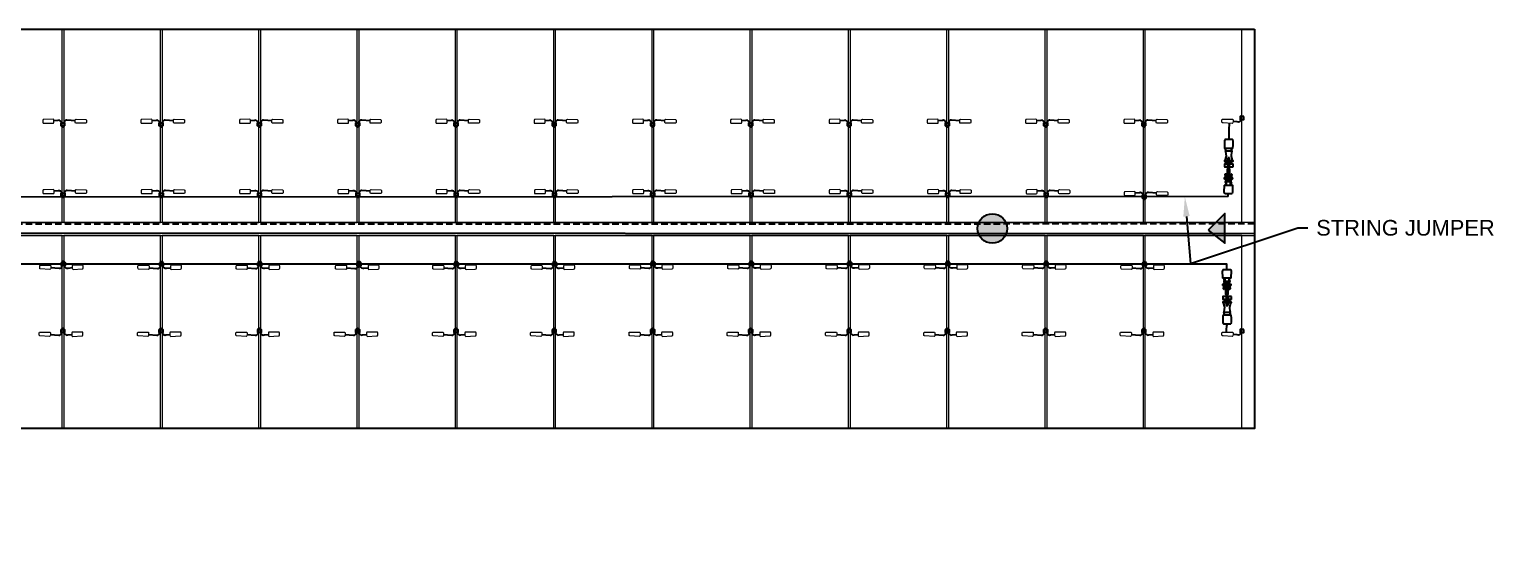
# Model space of a CAD drawing. Header units: feet. Extents: x -12372 to 90117, y -14865 to 4121.
# Drawn here: x 170.6 to 226.8, y 72.3 to 91.8 of the extents above; entities that cross this region are included whole.
import ezdxf
from ezdxf import colors
from ezdxf.entities.mleader import LeaderData, LeaderLine
from ezdxf.math import Vec2, Vec3

# ---------------------------------------------------------------- set-up
doc = ezdxf.new("R2010")
doc.units = ezdxf.units.FT
doc.header["$MEASUREMENT"] = 0
doc.linetypes.add('ACAD-x100644055pbs01-civil$0${ Chain Double-Dash }', pattern=[0])
doc.linetypes.add('HIDDEN', pattern=[0.375, 0.25, -0.125])
for name, color, linetype in [('@2x40.5 Tracker LR5', 5, 'Continuous'), ('E-CABL-HARN-NEG', 3, 'Continuous'), ('E-EQPM-HRDW', 16, 'Continuous'), ('E-HARN-COMP', 8, 'Continuous'), ('E-TRNK-CABL-NEG', 6, 'HIDDEN'), ('E-TRUNK-CABLE-POS', 6, 'HIDDEN'), ('E-WIRING DETAILS', 7, 'Continuous'), ('G-ANNO-DIMS', 1, 'Continuous'), ('G-ANNO-TEXT', 1, 'Continuous'), ('PDF_Ediciones', 1, 'Continuous'), ('XREF', 7, 'Continuous')]:
    doc.layers.add(name, color=color, linetype=linetype)
doc.layers.add('E-MODULE', color=253, linetype='Continuous', lineweight=0)
doc.layers.add('E-TRACER-EQMPT', color=252, linetype='Continuous', lineweight=0)
doc.styles.add('NEI-A', font='arial.ttf')

# ---------------------------------------------------------------- blocks, each defined once
blk = doc.blocks.new('CLIP')
blk.add_lwpolyline([(-0.09, 0.098), (0.046, 0.098), (0.046, -0.017), (-0.09, -0.017)], close=True)
at = {"layer": 'PDF_Ediciones', "lineweight": 0}
for points in [[(-0.901, -0.151, -0.414213), (-0.926, -0.118), (-0.926, -0.036, -0.414213), (-0.893, -0.003), (-0.532, -0.003, -0.414213), (-0.499, -0.036), (-0.499, -0.118, -0.414213), (-0.532, -0.167), (-0.901, -0.151)], [(0.707, -0.151, 0.414213), (0.748, -0.118), (0.748, -0.036, 0.414213), (0.715, -0.003), (0.354, -0.003, 0.414213), (0.321, -0.036), (0.321, -0.118, 0.414213), (0.354, -0.167), (0.707, -0.151)]]:
    blk.add_lwpolyline(points, format="xyb", dxfattribs=at)
at = {"layer": 'XREF', "flags": 128}
blk.add_lwpolyline([(-0.509, -0.098), (-0.181, -0.12, 0.486695), (-0.067, -0.029), (-0.066, 0.115, -0.78238), (0.016, 0.115), (0.016, -0.033, 0.37874), (0.164, -0.115), (0.328, -0.098)], format="xyb", dxfattribs=at)
blk = doc.blocks.new('Injected piece wire support')
h = blk.add_hatch(color=256)
h.dxf.hatch_style = 1
h.paths.add_polyline_path([(0, 0.569), (0, -0.569), (0.644, 0.065)])
at = {"layer": 'E-EQPM-HRDW', "flags": 128}
blk.add_lwpolyline([(0.644, 0.065), (0, 0.569), (0, -0.569)], close=True, dxfattribs=at)
blk = doc.blocks.new('AES Clamp')
h = blk.add_hatch(color=256)
h.dxf.hatch_style = 1
h.paths.add_polyline_path([(-0.564, 0, 1), (0.564, 0, 1)])
at = {"layer": 'E-WIRING DETAILS'}
blk.add_circle((0, 0), 0.564, dxfattribs=at)
blk = doc.blocks.new('A$C084F4888')
at = {"layer": 'E-HARN-COMP'}
for p, q in [((0.523, 0.021, 0.006), (0.415, 0.021, 0.006)), ((0.54, 0.017, 0.006), (0.568, 0.017, 0.006)), ((0.523, -0.021, 0.006), (0.415, -0.021, 0.006)), ((0.54, -0.017, 0.006), (0.568, -0.017, 0.006))]:
    blk.add_line(p, q, dxfattribs=at)
for points, elevation in [([(0.196, -0.096), (0.2, -0.092), (0.2, 0.092), (0.196, 0.097), (0.034, 0.098), (0.006, 0.089), (0.003, 0.086), (0.001, 0.071), (0, 0.031), (0, -0.01), (0.001, -0.072), (0.003, -0.086), (0.033, -0.098), (0.196, -0.096)], -0.011), ([(0.2, 0.068), (0.202, 0.064), (0.203, 0.062), (0.203, 0.056), (0.204, 0.056), (0.205, 0.062), (0.205, 0.064), (0.209, 0.072), (0.212, 0.072), (0.216, 0.064), (0.217, 0.056), (0.22, 0.056)], 0.053), ([(0.275, 0.077), (0.275, -0.077), (0.277, -0.074), (0.277, -0.063), (0.282, -0.059), (0.294, -0.059), (0.314, -0.052), (0.322, -0.052), (0.326, -0.054), (0.351, -0.097), (0.353, -0.098), (0.353, 0.098), (0.35, 0.096), (0.326, 0.054), (0.322, 0.052), (0.314, 0.052), (0.294, 0.059), (0.282, 0.059), (0.277, 0.063), (0.277, 0.074), (0.275, 0.077)], 0), ([(0.353, 0.086), (0.366, 0.086)], 0.004), ([(0.466, 0.063), (0.466, 0.065), (0.457, 0.073), (0.45, 0.076), (0.431, 0.076), (0.433, 0.07), (0.373, 0.07), (0.369, 0.075), (0.369, 0.096), (0.366, 0.098), (0.366, -0.098), (0.369, -0.096), (0.369, -0.075), (0.373, -0.07), (0.433, -0.07), (0.431, -0.076), (0.45, -0.076), (0.457, -0.073), (0.466, -0.065), (0.466, -0.063), (0.464, -0.062), (0.373, -0.059), (0.369, -0.055), (0.369, -0.044), (0.371, -0.042), (0.371, 0.042), (0.369, 0.044), (0.369, 0.055), (0.373, 0.059)], 0.027), ([(0.373, 0.059), (0.464, 0.062), (0.466, 0.063)], 0.027), ([(0.2, -0.067), (0.203, -0.072), (0.205, -0.072), (0.209, -0.064), (0.212, -0.064), (0.216, -0.072), (0.218, -0.072), (0.223, -0.064), (0.223, -0.062)], 0.006), ([(0.353, -0.086), (0.366, -0.086)], 0.004)]:
    blk.add_lwpolyline(points, dxfattribs=dict(at, elevation=elevation))
for points in [[(0.266, 0.077), (0.264, 0.074), (0.264, 0.067), (0.259, 0.062), (0.252, 0.062), (0.252, 0.064), (0.227, 0.064), (0.227, 0.062), (0.226, 0.062), (0.222, 0.062), (0.22, 0.06), (0.22, 0.05), (0.221, 0.047), (0.223, 0.045), (0.226, 0.044), (0.26, 0.044), (0.263, 0.045), (0.264, 0.048), (0.264, 0.067)], [(0.371, 0.037), (0.38, 0.037)], [(0.38, -0.042), (0.38, 0.042), (0.381, 0.041), (0.381, -0.041), (0.38, -0.042)], [(0.382, 0.035), (0.385, 0.034), (0.385, -0.034), (0.382, -0.035), (0.382, 0.035), (0.381, 0.039)], [(0.385, 0.029), (0.392, 0.029)], [(0.397, 0.039), (0.396, 0.035), (0.392, 0.034), (0.392, -0.034), (0.396, -0.035), (0.396, 0.035)], [(0.398, 0.042), (0.397, 0.041), (0.397, -0.041), (0.398, -0.042), (0.398, 0.042)], [(0.398, 0.037), (0.403, 0.037)], [(0.403, 0.042), (0.406, 0.041), (0.41, 0.038), (0.41, 0.034), (0.414, 0.032), (0.573, 0.032), (0.574, 0.031), (0.575, 0.024), (0.575, -0.024), (0.575, -0.03), (0.573, -0.032), (0.414, -0.032), (0.41, -0.038), (0.406, -0.041), (0.405, -0.042), (0.403, -0.042), (0.403, 0.042)], [(0.537, 0.024), (0.538, 0.022), (0.538, -0.022), (0.537, -0.024), (0.537, 0.024)], [(0.575, 0.024), (0.57, 0.019), (0.57, -0.019), (0.575, -0.024)], [(0.266, -0.077), (0.264, -0.074), (0.264, -0.067), (0.259, -0.062), (0.252, -0.062), (0.252, -0.064), (0.227, -0.064), (0.227, -0.062), (0.226, -0.062), (0.222, -0.062), (0.22, -0.06), (0.22, -0.05), (0.221, -0.047), (0.223, -0.045), (0.226, -0.044), (0.26, -0.044), (0.263, -0.045), (0.264, -0.048), (0.264, -0.067)], [(0.371, -0.037), (0.38, -0.037)], [(0.381, -0.039), (0.382, -0.035)], [(0.385, -0.029), (0.392, -0.029)], [(0.396, -0.035), (0.397, -0.039)], [(0.398, -0.037), (0.403, -0.037)]]:
    blk.add_lwpolyline(points, dxfattribs=at)
at = {"layer": 'E-HARN-COMP', "elevation": 0.063}
blk.add_lwpolyline([(0.351, 0.024), (0.299, 0.024), (0.299, -0.024), (0.351, -0.024)], close=True, dxfattribs=at)
at = {"layer": 'E-HARN-COMP'}
blk.add_circle((0.318, 0, 0.052), 0.0136, dxfattribs=at)
blk = doc.blocks.new('A$C2C7A52CE')
at = {"layer": 'E-HARN-COMP'}
for p, q in [((-0.496, 0.086, 0.079), (-0.494, 0.085, 0.079)), ((-0.496, -0.086, 0.079), (-0.494, -0.085, 0.079))]:
    blk.add_line(p, q, dxfattribs=at)
for points, elevation in [([(-0.634, -0.1), (-0.636, -0.098), (-0.636, 0.098), (-0.634, 0.1), (-0.576, 0.1), (-0.573, 0.097), (-0.573, -0.097), (-0.576, -0.1), (-0.634, -0.1)], -0.033), ([(-0.634, 0.031), (-0.629, 0.031), (-0.629, 0.022), (-0.598, 0.022)], 0.079), ([(-0.573, 0.062), (-0.571, 0.06), (-0.515, 0.06), (-0.512, 0.062)], 0.015), ([(-0.509, -0.1), (-0.512, -0.097), (-0.512, 0.097), (-0.509, 0.1), (-0.496, 0.1), (-0.496, -0.1), (-0.509, -0.1)], -0.033), ([(-0.493, 0.097), (-0.493, 0.093), (-0.491, 0.089), (-0.389, 0.062), (-0.284, 0.075), (-0.281, 0.078), (-0.27, 0.078), (-0.27, -0.078), (-0.281, -0.078), (-0.284, -0.075), (-0.389, -0.062), (-0.491, -0.089), (-0.493, -0.097), (-0.493, 0.097)], -0.033), ([(-0.27, -0.078), (-0.267, -0.075), (-0.267, 0.075), (-0.27, 0.078)], -0.033), ([(-0.267, 0.069), (-0.263, 0.065), (-0.246, 0.065), (-0.246, 0.072), (-0.237, 0.072), (-0.237, 0.065), (-0.222, 0.065), (-0.218, 0.072), (-0.216, 0.072), (-0.212, 0.065), (-0.209, 0.065), (-0.204, 0.072), (-0.203, 0.072)], 0.079), ([(-0.003, -0.087), (-0.006, -0.091), (-0.033, -0.1), (-0.141, -0.1), (-0.198, -0.098), (-0.203, -0.095), (-0.203, 0.094), (-0.198, 0.098), (-0.141, 0.1), (-0.034, 0.1), (-0.006, 0.09), (-0.003, 0.087), (0, 0.059), (0, 0.002), (-0.002, -0.07), (-0.003, -0.087)], -0.024), ([(-0.634, -0.031), (-0.629, -0.031), (-0.629, -0.022), (-0.598, -0.022)], 0.079), ([(-0.573, -0.063), (-0.571, -0.06), (-0.515, -0.06), (-0.512, -0.063)], 0.015), ([(-0.267, -0.069), (-0.263, -0.065), (-0.246, -0.065), (-0.246, -0.072), (-0.237, -0.072), (-0.237, -0.065), (-0.229, -0.065), (-0.225, -0.073), (-0.223, -0.073), (-0.218, -0.065), (-0.215, -0.065), (-0.211, -0.073), (-0.209, -0.073), (-0.205, -0.065), (-0.203, -0.065)], -0.039)]:
    blk.add_lwpolyline(points, dxfattribs=dict(at, elevation=elevation))
for points in [[(-0.59, 0.018), (-0.426, 0.018)], [(-0.426, 0.018), (-0.426, -0.018)], [(-0.59, -0.018), (-0.426, -0.018)]]:
    blk.add_lwpolyline(points, dxfattribs=at)

msp = doc.modelspace()

# ---------------------------------------------------------------- linework, layer by layer
for points in [[(217.211, 88.449), (217.075, 88.449), (217.075, 88.333), (217.211, 88.333)], [(217.211, 88.449), (217.075, 88.449), (217.075, 88.333), (217.211, 88.333)], [(217.211, 80.288), (217.075, 80.288), (217.075, 80.173), (217.211, 80.173)], [(217.211, 80.288), (217.075, 80.288), (217.075, 80.173), (217.211, 80.173)]]:
    msp.add_lwpolyline(points, close=True)
at = {"layer": '@2x40.5 Tracker LR5'}
msp.add_lwpolyline([(217.623, 91.785), (217.623, 76.489), (45.393, 76.489), (45.393, 91.785)], close=True, dxfattribs=at)
at = {"layer": 'E-CABL-HARN-NEG'}
msp.add_line((216.613, 85.386, 0.106), (113.729, 85.328, 0.038), dxfattribs=at)
at = {"layer": 'E-CABL-HARN-NEG', "elevation": 0.106, "flags": 128}
msp.add_lwpolyline([(216.613, 85.386), (216.615, 85.487)], dxfattribs=at)
at = {"layer": 'E-CABL-HARN-NEG', "elevation": 0.038}
msp.add_lwpolyline([(216.565, 82.586), (216.565, 82.794), (113.67, 82.794)], dxfattribs=at)
at = {"layer": 'E-CABL-HARN-NEG'}
for points in [[(216.645, 88.177, 0.021), (216.635, 87.567, -0.002)], [(216.566, 80.5, 0.006), (216.562, 80.499, -0.033), (216.534, 80.187, -0.057)]]:
    msp.add_spline(points, degree=3, dxfattribs=at)
at = {"layer": 'E-MODULE'}
for points in [[(168.184, 91.785), (168.184, 84.383), (171.894, 84.383), (171.894, 91.785), (168.184, 91.785)], [(171.953, 91.785), (171.953, 84.383), (175.664, 84.383), (175.664, 91.785), (171.953, 91.785)], [(175.723, 91.785), (175.723, 84.383), (179.434, 84.383), (179.434, 91.785), (175.723, 91.785)], [(179.493, 91.785), (179.493, 84.383), (183.203, 84.383), (183.203, 91.785), (179.493, 91.785)], [(183.263, 91.785), (183.263, 84.383), (186.973, 84.383), (186.973, 91.785), (183.263, 91.785)], [(187.032, 91.785), (187.032, 84.383), (190.743, 84.383), (190.743, 91.785), (187.032, 91.785)], [(190.802, 91.785), (190.802, 84.383), (194.513, 84.383), (194.513, 91.785), (190.802, 91.785)], [(194.572, 91.785), (194.572, 84.383), (198.282, 84.383), (198.282, 91.785), (194.572, 91.785)], [(198.341, 91.785), (198.341, 84.383), (202.052, 84.383), (202.052, 91.785), (198.341, 91.785)], [(202.111, 91.785), (202.111, 84.383), (205.822, 84.383), (205.822, 91.785), (202.111, 91.785)], [(205.881, 91.785), (205.881, 84.383), (209.591, 84.383), (209.591, 91.785), (205.881, 91.785)], [(209.65, 91.785), (209.65, 84.383), (213.361, 84.383), (213.361, 91.785), (209.65, 91.785)], [(213.42, 91.785), (213.42, 84.383), (217.131, 84.383), (217.131, 91.785), (213.42, 91.785)], [(168.184, 83.891), (168.184, 76.489), (171.894, 76.489), (171.894, 83.891), (168.184, 83.891)], [(171.953, 83.891), (171.953, 76.489), (175.664, 76.489), (175.664, 83.891), (171.953, 83.891)], [(175.723, 83.891), (175.723, 76.489), (179.434, 76.489), (179.434, 83.891), (175.723, 83.891)], [(179.493, 83.891), (179.493, 76.489), (183.203, 76.489), (183.203, 83.891), (179.493, 83.891)], [(183.263, 83.891), (183.263, 76.489), (186.973, 76.489), (186.973, 83.891), (183.263, 83.891)], [(187.032, 83.891), (187.032, 76.489), (190.743, 76.489), (190.743, 83.891), (187.032, 83.891)], [(190.802, 83.891), (190.802, 76.489), (194.513, 76.489), (194.513, 83.891), (190.802, 83.891)], [(194.572, 83.891), (194.572, 76.489), (198.282, 76.489), (198.282, 83.891), (194.572, 83.891)], [(198.341, 83.891), (198.341, 76.489), (202.052, 76.489), (202.052, 83.891), (198.341, 83.891)], [(202.111, 83.891), (202.111, 76.489), (205.822, 76.489), (205.822, 83.891), (202.111, 83.891)], [(205.881, 83.891), (205.881, 76.489), (209.591, 76.489), (209.591, 83.891), (205.881, 83.891)], [(209.65, 83.891), (209.65, 76.489), (213.361, 76.489), (213.361, 83.891), (209.65, 83.891)], [(213.42, 83.891), (213.42, 76.489), (217.131, 76.489), (217.131, 83.891), (213.42, 83.891)]]:
    msp.add_lwpolyline(points, dxfattribs=at)
at = {"layer": 'E-TRACER-EQMPT'}
msp.add_lwpolyline([(141.749, 83.891), (217.623, 83.891), (217.623, 84.383), (141.749, 84.383)], dxfattribs=at)
at = {"layer": 'E-TRNK-CABL-NEG', "linetype": 'ACAD-x100644055pbs01-civil$0${ Chain Double-Dash }'}
msp.add_line((217.615, 83.952), (45.077, 84.033, -0.099), dxfattribs=at)
at = {"layer": 'E-TRUNK-CABLE-POS'}
msp.add_line((217.615, 84.33), (115.17, 84.297, -0.059), dxfattribs=at)
at = {"layer": 'PDF_Ediciones', "lineweight": 0}
for points in [[(216.414, 88.199, -0.414213), (216.373, 88.232), (216.373, 88.314, -0.414213), (216.406, 88.347), (216.767, 88.347, -0.414213), (216.8, 88.314), (216.8, 88.232, -0.414213), (216.767, 88.183), (216.414, 88.199)], [(216.414, 88.199, -0.414213), (216.373, 88.232), (216.373, 88.314, -0.414213), (216.406, 88.347), (216.767, 88.347, -0.414213), (216.8, 88.314), (216.8, 88.232, -0.414213), (216.767, 88.183), (216.414, 88.199)], [(216.414, 80.039, -0.414213), (216.373, 80.072), (216.373, 80.154, -0.414213), (216.406, 80.187), (216.767, 80.187, -0.414213), (216.8, 80.154), (216.8, 80.072, -0.414213), (216.767, 80.023), (216.414, 80.039)], [(216.414, 80.039, -0.414213), (216.373, 80.072), (216.373, 80.154, -0.414213), (216.406, 80.187), (216.767, 80.187, -0.414213), (216.8, 80.154), (216.8, 80.072, -0.414213), (216.767, 80.023), (216.414, 80.039)]]:
    msp.add_lwpolyline(points, format="xyb", dxfattribs=at)
at = {"layer": 'XREF', "flags": 128}
for points in [[(217.146, 88.497, 0.347123), (217.105, 88.465), (217.105, 88.317, -0.37874), (216.957, 88.235), (216.793, 88.252)], [(217.146, 88.497, 0.347123), (217.105, 88.465), (217.105, 88.317, -0.37874), (216.957, 88.235), (216.793, 88.252)], [(217.146, 80.337, 0.347123), (217.105, 80.305), (217.105, 80.157, -0.37874), (216.957, 80.075), (216.8, 80.091)], [(217.146, 80.337, 0.347123), (217.105, 80.305), (217.105, 80.157, -0.37874), (216.957, 80.075), (216.8, 80.091)]]:
    msp.add_lwpolyline(points, format="xyb", dxfattribs=at)

# ---------------------------------------------------------------- block references
at = {"layer": 'E-HARN-COMP', "xscale": -1.645594825810741, "yscale": 1.645594825810741, "zscale": 1.645594825810741}
for name, p, rotation in [('A$C2C7A52CE', (216.632, 87.567, 0.037), 270), ('A$C084F4888', (216.622, 85.487, -0.061), 270), ('A$C084F4888', (216.561, 82.587, -0.052), 90), ('A$C2C7A52CE', (216.569, 80.5, 0.046), 90)]:
    msp.add_blockref(name, p, dxfattribs=dict(at, rotation=rotation))
at = {"layer": 'XREF', "rotation": 180}
for name, p in [('CLIP', (171.892, 88.182)), ('CLIP', (175.657, 88.182)), ('CLIP', (179.432, 88.182)), ('CLIP', (183.197, 88.182)), ('CLIP', (186.971, 88.182)), ('CLIP', (190.736, 88.182)), ('CLIP', (194.511, 88.182)), ('CLIP', (198.275, 88.182)), ('CLIP', (202.05, 88.182)), ('CLIP', (205.815, 88.182)), ('CLIP', (209.589, 88.182)), ('CLIP', (213.354, 88.182)), ('CLIP', (171.899, 85.487, 0.101)), ('CLIP', (175.667, 85.487, 0.101)), ('CLIP', (179.436, 85.487, 0.101)), ('CLIP', (183.207, 85.487, 0.101)), ('CLIP', (186.978, 85.487, 0.101)), ('CLIP', (190.749, 85.487, 0.101)), ('CLIP', (194.514, 85.487, 0.101)), ('CLIP', (198.29, 85.487, 0.101)), ('CLIP', (202.058, 85.487, 0.101)), ('CLIP', (205.829, 85.487, 0.101)), ('CLIP', (209.607, 85.486, 0.101)), ('CLIP', (213.368, 85.411)), ('Injected piece wire support', (216.489, 84.159))]:
    msp.add_blockref(name, p, dxfattribs=at)
at = {"layer": 'XREF'}
for name, p in [('AES Clamp', (207.566, 84.154)), ('CLIP', (171.952, 82.755, -0.02)), ('CLIP', (175.721, 82.747)), ('CLIP', (179.489, 82.747)), ('CLIP', (183.299, 82.747)), ('CLIP', (187.027, 82.747)), ('CLIP', (190.8, 82.747)), ('CLIP', (194.573, 82.76, 0.101)), ('CLIP', (198.341, 82.76, 0.101)), ('CLIP', (202.113, 82.76, 0.101)), ('CLIP', (205.879, 82.76, 0.101)), ('CLIP', (209.652, 82.76, 0.101)), ('CLIP', (213.422, 82.747, 0.067)), ('CLIP', (171.938, 80.19)), ('CLIP', (175.703, 80.19)), ('CLIP', (179.478, 80.19)), ('CLIP', (183.243, 80.19)), ('CLIP', (187.017, 80.19)), ('CLIP', (190.782, 80.19)), ('CLIP', (194.557, 80.19)), ('CLIP', (198.321, 80.19)), ('CLIP', (202.096, 80.19)), ('CLIP', (205.861, 80.19)), ('CLIP', (209.635, 80.19)), ('CLIP', (213.4, 80.19))]:
    msp.add_blockref(name, p, dxfattribs=at)

# ---------------------------------------------------------------- leaders
at = {"layer": 'G-ANNO-DIMS'}
ml = msp.add_multileader_mtext('Standard', dxfattribs=at)
ml.set_content('STRING JUMPER', color=256, style='NEI-A')
ml.set_leader_properties()
ml.build(insert=Vec2(0, 0))
ml.multileader.update_dxf_attribs({"dogleg_length": 0.0625, "arrow_head_size": 0.75, "scale": 6})
ctx = ml.context
ctx.base_point, ctx.scale, ctx.char_height, ctx.arrow_head_size, ctx.landing_gap_size, ctx.plane_origin = Vec3(219.661, 84.177), 6, 0.6, 0.75, 0.375, Vec3(215.437, 87.592)
ctx.text_align_type = 2
notes = []
notes.append((ctx, [(0, (1, 1, 0), (219.286, 84.177), (1, 0), 0.375, [(1, [(214.949, 85.367), (215.17, 82.817)], 0, [])])]))
ctx.mtext.insert, ctx.mtext.alignment, ctx.mtext.flow_direction = Vec3(226.834, 84.482), 3, 5
at = {"layer": 'G-ANNO-TEXT'}
ml = msp.add_multileader_mtext('Standard', dxfattribs=at)
ml.set_content('TRUNK CABLES', color=256, style='NEI-A')
ml.set_leader_properties()
ml.build(insert=Vec2(0, 0))
ml.multileader.update_dxf_attribs({"dogleg_length": 0.36, "arrow_head_size": 1.44, "scale": 8})
ctx = ml.context
ctx.base_point, ctx.scale, ctx.char_height, ctx.arrow_head_size, ctx.landing_gap_size, ctx.plane_origin = Vec3(68.857, 72.915), 8, 0.8, 1.44, 0.72, Vec3(58.888, 84.664)
notes.append((ctx, [(0, (1, 1, 0), (65.977, 72.915), (1, 0), 2.88, [(0, [(61.759, 84.089)], 0, [])])]))
ctx.mtext.insert, ctx.mtext.width, ctx.mtext.flow_direction = Vec3(69.577, 73.322), 13.23808, 5
for ctx, leaders in notes:
    for number, flags, end, landing, length, lines in leaders:
        leader = LeaderData()
        leader.index, (leader.has_last_leader_line, leader.has_dogleg_vector, leader.attachment_direction) = number, flags
        leader.last_leader_point, leader.dogleg_vector, leader.dogleg_length = Vec3(end), Vec3(landing), length
        for number, points, colour, breaks in lines:
            line = LeaderLine()
            line.index, line.vertices, line.color, line.breaks = number, Vec3.list(points), colors.encode_raw_color(colour), breaks
            leader.lines.append(line)
        ctx.leaders.append(leader)

doc.saveas('drawing.dxf')
